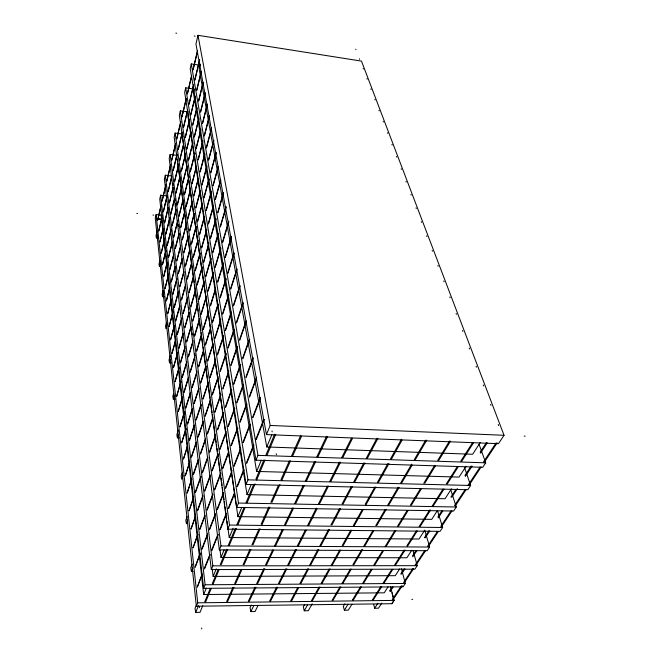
<?xml version="1.0" encoding="UTF-8"?>
<svg xmlns="http://www.w3.org/2000/svg" width="662" height="662" viewBox="0 0 662 662"><rect width="100%" height="100%" fill="white"/><g stroke="black" fill="none" stroke-linecap="round" stroke-linejoin="round"><path stroke-width="0.99" d="M162.264 215.175L156.124 214.546L155.264 218.212L196.341 606.218L391.904 603.703L394.097 600.401L197.731 602.825L196.341 606.218M166.774 195.878L160.634 195.207L159.749 199.005L203.648 588.336L403.1 586.822L405.334 583.47L401.412 568.666M164.366 179.245L165.31 175.207L171.45 175.918M177.317 155.38L170.142 154.511L169.191 158.574L219.354 549.882L427.189 550.71L429.638 547.035L424.731 530.154M182.282 133.989L175.149 133.079L174.164 137.282L227.802 529.186L440.073 531.354L442.638 527.498L437.508 510.683M188.505 111.961L180.337 110.86L179.319 115.221L236.698 507.398L453.594 511.056L456.292 507.009L450.607 489.326M193.9 88.989L185.716 87.831L184.657 92.357L246.082 484.435L467.794 489.731L470.624 485.478L464.674 467.885M200.478 65.298L191.293 63.933L190.201 68.625L255.979 460.206L482.73 467.306L485.709 462.829L479.098 444.318M197.979 35.309L195.952 43.998L266.438 434.595L498.445 443.689L504.047 435.29L361.477 61.111L197.979 35.309L270.17 425.451L266.438 434.595M160.891 205.832L157.622 220.314L161.172 205.278M162.058 200.826L165.856 184.789M166.783 180.776L170.581 164.739M171.516 160.725L175.546 143.687M176.713 138.681L180.751 121.642M181.918 116.628L186.188 98.588M187.354 93.574L191.624 75.534M193.031 69.518L197.541 50.469M162.107 201.265L165.905 185.228M166.841 181.214L170.399 166.179M171.806 160.163L175.604 144.126M176.779 139.111L180.817 122.065M181.984 117.058L186.254 99.01M187.429 93.996L191.699 75.956M193.105 69.94L197.615 50.891M157.151 231.03L156.009 235.829L156.431 237.956L158.011 238.105M156.431 237.956L157.117 235.068M161.851 217.55L158.772 231.071L162.149 216.995M163.299 211.509L166.907 196.432M168.107 191.401L171.715 176.315M173.154 170.283L177.002 154.188M178.21 149.165L182.298 132.069M183.498 127.038L187.586 109.942M189.034 103.909L193.602 84.802M194.802 79.771L199.618 59.654M163.349 211.964L167.196 195.869M168.165 191.848L171.772 176.762M173.221 170.73L177.068 154.635M178.268 149.604L182.364 132.508M183.564 127.476L187.66 110.38M189.1 104.339L193.676 85.233M194.876 80.201L199.692 60.085M183.035 136.107L182.563 138.085L237.906 516.633L431.732 519.364L437.077 511.089M188.364 113.955L187.892 115.908L247.025 494.63L445.054 498.743L451.476 488.804M194.355 89.064L193.428 92.903L256.633 471.435L459.056 477.079L466.04 466.28M200.371 64.057L199.171 69.03L266.769 446.966L472.651 454.264L480.215 442.547M163.075 228.572L159.964 242.077L163.133 229.035M164.54 222.556L168.189 207.504M169.406 202.489L173.055 187.445M174.52 181.421L178.409 165.368M179.625 160.353L183.763 143.298M185.228 137.282L189.605 119.226M190.582 115.213L195.199 96.147M196.664 90.131L201.289 71.074M164.59 223.011L168.247 207.967M169.464 202.944L173.113 187.9M174.578 181.876L178.475 165.823M179.692 160.808L183.589 144.755M185.294 137.729L189.68 119.673M190.896 114.658L195.273 96.594M196.738 90.578L201.364 71.513M164.581 238.85L161.18 253.331L164.383 240.323M165.806 233.843L169.753 217.839M170.738 213.834L174.429 198.823M175.91 192.824L179.849 176.812M181.33 170.804L185.517 153.799M186.742 148.793L190.929 131.779M192.659 124.779L196.846 107.765M198.567 100.765L203.002 82.75M165.864 234.315L169.811 218.303M170.796 214.306L174.495 199.295M175.968 193.287L179.915 177.275M181.396 171.268L185.583 154.263M186.816 149.256L191.004 132.243M192.733 125.234L196.92 108.22M198.65 101.22L203.333 82.204M159.931 260.356L158.979 264.204L159.418 266.455L160.609 261.631M165.881 250.31L162.422 264.85L165.922 250.873M167.138 245.296L171.152 229.242M172.153 225.229L176.166 209.167M177.416 204.153L181.678 187.098M182.679 183.076L186.949 166.021M188.447 159.997L192.965 141.941M194.471 135.917L198.981 117.853M200.487 111.837L205.245 92.771M167.163 245.883L171.16 229.913M172.153 225.924L176.15 209.953M177.399 204.963L181.636 188M182.886 183.01L187.131 166.038M188.629 160.055L192.865 143.083M194.363 137.1L198.857 119.135M200.603 112.143L205.344 93.185M167.196 262.127L163.696 276.625L167.254 262.615M168.471 257.121L172.534 241.109M173.543 237.112L177.863 220.098M178.881 216.093L182.944 200.09M184.466 194.082L189.034 176.075M190.052 172.07L194.876 153.054M195.894 149.058L200.967 129.04M202.489 123.041L207.314 104.033M168.529 257.617L172.335 242.606M173.61 237.6L177.673 221.588M178.947 216.59L183.01 200.578M184.532 194.57L189.109 176.555M190.375 171.557L194.951 153.543M196.225 148.536L200.793 130.522M202.572 123.521L207.405 104.505M163.125 290.411L162.132 294.276L162.587 296.65L164.259 296.783M162.587 296.65L163.58 292.786M168.545 274.209L165.004 288.69L168.603 274.722M169.836 269.227L173.692 254.258M175.231 248.275L179.096 233.314M180.635 227.331L184.748 211.368M186.039 206.379L190.408 189.423M191.955 183.432L196.324 166.476M198.128 159.492L203.011 140.543M204.293 135.553L209.44 115.602M169.894 269.732L173.75 254.762M175.298 248.78L179.162 233.818M180.701 227.827L184.822 211.865M186.105 206.875L190.482 189.92M192.03 183.928L196.407 166.973M198.203 159.989L202.837 142.032M204.384 136.041L209.531 116.09M169.687 287.515L166.336 301.028L169.745 288.036M171.259 281.515L175.19 266.521M176.762 260.522L180.693 245.519M182.265 239.52L186.452 223.524M187.768 218.526L192.22 201.529M193.792 195.53L198.244 178.533M200.081 171.532L204.798 153.534M206.37 147.543L211.608 127.543M171.317 282.037L174.991 268.036M176.828 261.035L180.759 246.032M182.331 240.033L186.262 225.039M187.843 219.039L192.294 202.042M193.867 196.043L198.327 179.046M200.164 172.046L204.889 154.047M206.461 148.048L211.443 129.049M171.359 299.191L167.701 313.672L171.425 299.721M172.691 294.209L176.671 279.265M178.268 273.282L182.249 258.337M183.846 252.363L188.091 236.417M189.688 230.442L194.206 213.503M195.795 207.529L200.313 190.59M201.902 184.607L206.949 165.674M208.547 159.699L213.594 140.766M172.749 294.739L177.002 278.801M178.335 273.811L182.323 258.867M183.912 252.892L188.43 235.953M189.762 230.972L194.28 214.025M195.878 208.05L200.131 192.104M201.993 185.128L206.776 167.196M208.638 160.221L213.95 140.294M166.51 322.311L165.475 326.176L165.955 328.7L167.246 323.867M173.105 311.107L169.1 326.623L173.163 311.653M174.189 307.11L178.517 291.139M179.874 286.149L183.664 272.181M185.286 266.19L189.622 250.219M191.244 244.228L196.118 226.263M197.475 221.273L202.34 203.308M203.97 197.317L208.844 179.352M210.739 172.36L216.151 152.401M174.247 307.656L178.318 292.687M179.94 286.696L184.003 271.718M185.633 265.735L189.969 249.764M191.591 243.773L196.2 226.801M197.549 221.811L202.431 203.838M204.053 197.855L209.2 178.889M210.83 172.898L216.251 152.93M174.321 325.414L170.531 339.896L174.379 325.977M175.695 320.441L179.807 305.53M181.454 299.563L185.575 284.652M187.222 278.685L191.616 262.781M193.263 256.815L197.93 239.909M199.585 233.943L204.252 217.045M206.172 210.086L211.385 191.194M213.04 185.228L218.253 166.336M175.753 321.004L179.882 306.084M181.529 300.118L185.65 285.206M187.296 279.24L191.699 263.335M193.345 257.369L198.012 240.463M199.667 234.497L204.616 216.598M206.263 210.632L211.484 191.74M213.131 185.774L218.352 166.882M170.374 355.271L169.025 360.087L169.53 362.776L171.301 362.875M175.86 338.985L172.004 353.5L175.645 340.558M177.267 334.012L181.744 318.083M183.151 313.101L187.627 297.172M189.026 292.199L193.511 276.269M195.191 270.295L199.949 253.372M201.637 247.398L206.676 229.482M208.356 223.508L213.396 205.592M215.076 199.618L220.678 179.708M177.333 334.583L181.818 318.654M183.217 313.672L187.702 297.743M189.109 292.769L193.594 276.84M195.273 270.866L200.321 252.95M201.72 247.969L206.767 230.053M208.447 224.079L213.495 206.155M215.456 199.188L220.785 180.271M169.53 362.776L170.341 359.88M177.424 352.978L173.51 367.443L177.78 352.573M178.848 348.022L183.109 333.16M184.822 327.21L189.084 312.348M190.788 306.398L195.621 289.551M197.044 284.602L202.158 266.761M203.582 261.804L208.977 242.979M210.4 238.022L215.804 219.188M217.79 212.254L223.475 192.435M178.914 348.609L183.184 333.747M184.888 327.798L189.158 312.936M190.863 306.986L195.704 290.138M197.127 285.181L202.249 267.349M203.673 262.392L208.787 244.551M210.499 238.601L216.184 218.783M217.897 212.833L223.301 194.007M179.054 367.261L175.058 381.742L179.121 367.865M180.503 362.304L185.145 346.433M186.601 341.476L190.954 326.606M192.692 320.656L197.624 303.8M199.072 298.835L204.293 280.986M205.75 276.029L210.971 258.18M212.709 252.23L218.228 233.388M220.256 226.454L226.056 206.618M180.577 362.908L184.93 348.03M186.676 342.08L191.028 327.202M192.774 321.252L197.706 304.396M199.163 299.439L204.095 282.583M205.841 276.633L211.07 258.784M212.808 252.834L218.038 234.985M220.363 227.049L226.164 207.214M173.659 393.336L172.807 396.215L173.336 399.07L175.165 399.161M173.336 399.07L174.47 395.239M180.701 381.991L176.646 396.422L181.065 381.626M182.174 377.059L186.593 362.263M188.364 356.338L193.081 340.558M194.554 335.626L199.56 318.852M201.033 313.92L206.337 296.162M207.81 291.23L213.412 272.487M214.885 267.556L220.777 247.828M222.548 241.903L228.729 221.191M182.249 377.679L186.965 361.891M188.438 356.959L192.865 342.163M194.636 336.246L199.651 319.473M201.124 314.541L206.139 297.768M208.199 290.866L213.512 273.108M215.282 267.191L220.885 248.44M222.655 242.524L228.845 221.811M182.414 397.035L178.268 411.483L182.489 397.672M183.92 392.103L188.438 377.307M189.944 372.375L195.058 355.61M196.564 350.678L201.678 333.913M203.184 328.981L208.298 312.216M210.408 305.306L215.522 288.541M217.632 281.64L223.351 262.897M225.154 256.98L231.477 236.268M183.995 392.74L188.513 377.944M190.317 372.027L194.843 357.232M196.647 351.315L201.463 335.535M203.275 329.618L208.695 311.86M210.508 305.943L215.622 289.178M217.732 282.277L223.458 263.534M225.262 257.617L231.286 237.89M178.335 430.01L176.845 434.777L177.399 437.822L179.294 437.896M184.483 411.507L179.94 426.94L184.251 413.146M185.716 407.56L190.325 392.773M191.864 387.849L197.094 371.092M198.633 366.16L203.548 350.388M205.394 344.472L210.93 326.73M212.469 321.806L218.005 304.057M220.156 297.164L225.999 278.429M227.538 273.505L234 252.801M185.79 408.214L190.408 393.427M192.253 387.518L196.871 372.731M198.716 366.814L203.648 351.042M205.493 345.134L210.723 328.377M212.568 322.46L218.112 304.719M220.264 297.817L226.114 279.091M227.96 273.174L234.116 253.463M177.399 437.822L178.293 434.967M185.989 428.364L181.661 442.82L186.063 429.042M187.561 423.448L192.27 408.677M193.842 403.754L198.873 387.998M200.445 383.075L205.791 366.334M207.678 360.426L213.023 343.686M214.91 337.777L220.876 319.067M222.449 314.144L228.738 294.449M230.624 288.541L236.913 268.855M187.636 424.119L192.352 409.348M194.247 403.439L198.964 388.668M200.851 382.76L206.196 366.02M207.777 361.096L213.123 344.364M215.009 338.456L220.678 320.731M222.879 313.838L228.853 295.128M230.74 289.22L237.037 269.533M187.528 445.667L183.424 459.138L187.603 446.362M189.456 439.767L194.272 425.021M195.886 420.105L201.025 404.383M202.953 398.483L208.1 382.752M209.705 377.837L215.489 360.136M217.417 354.244L223.533 335.56M225.138 330.644L231.245 311.968M233.496 305.083L239.925 285.421M189.531 440.462L194.363 425.716M196.291 419.816L201.116 405.07M203.052 399.178L208.199 383.447M210.127 377.547L215.597 360.84M217.525 354.94L223.317 337.248M225.568 330.363L231.361 312.671M233.612 305.786L240.049 286.125M182.414 472.254L181.165 476.019L181.752 479.288L183.01 475.523M189.737 461.538L185.236 475.904L189.82 462.25M191.368 456.656L196.275 442.026M197.913 437.143L203.143 421.537M205.112 415.678L210.342 400.071M212.303 394.213L218.195 376.653M220.156 370.794L226.04 353.235M228.001 347.376L233.893 329.817M236.185 322.99L243.053 302.493M191.45 457.368L196.366 442.737M198.327 436.879L203.565 421.272M205.203 416.39L210.773 399.807M212.411 394.933L217.972 378.341M220.264 371.514L226.156 353.955M228.125 348.096L234.34 329.56M236.632 322.733L243.186 303.221M191.707 478.792L187.098 493.149L191.79 479.528M193.378 473.934L198.401 459.337M200.404 453.495L205.427 438.906M207.098 434.04L212.792 417.499M214.802 411.656L220.827 394.147M222.837 388.304L228.862 370.794M230.873 364.952L237.228 346.466M239.57 339.656L245.933 321.169M193.461 474.662L198.484 460.065M200.495 454.231L205.526 439.634M207.537 433.8L212.899 418.235M214.91 412.401L220.934 394.883M222.945 389.049L228.647 372.507M230.988 365.697L237.36 347.211M239.702 340.409L246.405 320.946M193.759 496.483L189.009 510.874L193.494 498.205M195.133 492.578L200.644 476.988M202.365 472.114L207.537 457.483M209.606 451.641L215.464 435.066M217.533 429.216L223.392 412.641M225.452 406.799L231.311 390.224M233.38 384.374L240.273 364.878M242.681 358.051L249.226 339.532M195.563 492.363L201.083 476.764M202.464 472.867L207.984 457.268M209.705 452.394L215.572 435.828M217.641 429.977L223.499 413.411M225.568 407.56L231.783 390.017M233.852 384.167L240.745 364.679M242.822 358.829L249.715 339.333M187.114 516.534L185.799 520.249L186.419 523.75L187.735 520.042M195.489 515.731L190.987 529.12L195.58 516.509M197.607 509.906L202.903 495.35M204.666 490.492L210.309 474.96M212.08 470.111L218.079 453.611M219.842 448.753L226.197 431.276M227.96 426.427L234.662 407.982M236.781 402.157L243.136 384.688M245.958 376.918L253.016 357.505M197.698 510.683L202.994 496.128M204.765 491.27L210.061 476.714M212.179 470.889L218.187 454.389M219.958 449.539L225.957 433.039M228.431 426.245L234.795 408.777M236.913 402.951L243.624 384.514M246.098 377.721L253.165 358.308M197.632 534.557L193.014 547.904L198.079 534.383M199.8 528.764L204.864 515.243M207.032 509.442L212.816 493.993M214.629 489.16L220.777 472.742M222.589 467.91L228.738 451.492M230.906 445.7L237.418 428.314M239.95 421.553L246.454 404.168M249.351 396.439L256.583 377.125M199.891 529.559L204.963 516.037M207.132 510.245L212.924 494.795M214.736 489.971L220.893 473.553M222.705 468.729L228.853 452.312M231.394 445.551L237.906 428.173M240.083 422.373L246.959 404.027M249.491 397.274L256.376 378.921M192.162 564.148L190.78 567.781L191.434 571.546L193.105 571.546M191.434 571.546L192.824 567.922M200.205 552.993L195.1 567.251L200.296 553.813M201.687 549.146L207.62 533.787M209.473 528.988L215.407 513.629M216.896 509.79L223.566 492.503M225.419 487.704L232.097 470.425M233.951 465.626L240.629 448.339M242.846 442.58L249.897 424.342M252.495 417.623L260.282 397.457M202.158 549.013L207.355 535.575M209.581 529.815L215.522 514.457M217.376 509.657L223.317 494.299M225.543 488.539L231.849 472.229M234.083 466.47L240.761 449.192M243.359 442.473L250.41 424.234M253.008 417.515L260.439 398.317M202.133 573.871L197.259 587.177L202.233 574.715M204.434 568.12L209.788 554.698M211.699 549.907L217.815 534.573M219.726 529.782L226.23 513.489M228.142 508.689L234.646 492.396M236.938 486.644L243.823 469.391M246.496 462.68L253.761 444.467M255.681 439.676L263.708 419.551M204.533 568.972L210.276 554.599M211.807 550.759L218.311 534.474M220.231 529.683L225.974 515.309M228.647 508.598L234.778 493.273M237.451 486.562L243.964 470.268M246.645 463.566L253.918 445.361M256.211 439.609L264.254 419.485M196.2 605.54L195.033 608.403L195.72 612.4L200.032 612.333L202.795 605.689M203.648 588.336L205.104 584.769L160.634 195.207M413.088 550.734L417.226 565.671L414.892 569.179L211.31 569.577L212.833 565.844L165.31 175.207M219.354 549.882L220.951 545.96L170.142 154.511M227.802 529.186L229.491 525.057L175.149 133.079M236.698 507.398L238.477 503.046L180.337 110.86M246.082 484.435L247.952 479.851L185.716 87.831M255.979 460.206L257.957 455.357L191.293 63.933M195.72 612.4L198.451 605.747M388.089 586.805L384.2 592.821L203.681 594.526L206.296 588.17M399.649 568.923L395.272 575.692L213.139 576.42L216.292 568.807M411.764 550.246L406.898 557.768L220.992 557.454L224.112 549.94M424.392 530.709L419.021 539.017L229.242 537.552L233.107 528.226M237.906 516.633L241.762 507.34M247.025 494.63L251.27 484.394M256.633 471.435L261.283 460.222M266.769 446.966L271.85 434.711M211.286 588.369L205.725 601.733L204.757 601.741L210.309 588.377M212.295 583.661L218.245 569.353M220.231 564.636L226.578 549.369M228.167 545.612L235.308 528.442M236.897 524.676L244.03 507.514M246.024 502.797L253.554 484.675M255.946 479.015L263.881 459.991M265.867 455.233L274.589 434.255M212.883 584.612L219.246 569.353M221.24 564.636L227.596 549.377M229.193 545.62L236.351 528.458M237.948 524.693L245.106 507.531M247.1 502.822L255.06 483.798M256.649 480L264.999 459.982M266.993 455.266L275.74 434.305M232.999 587.326L226.685 601.485L227.637 601.477L233.967 587.318M234.687 583.553L241.001 569.394M243.103 564.669L249.839 549.568M251.941 544.851L259.099 528.797M261.2 524.081L268.78 507.084M270.882 502.367L278.462 485.378M280.986 479.71L289.402 460.835M291.512 456.11L300.771 435.348M235.233 584.488L241.986 569.394M244.096 564.669L250.848 549.576M252.958 544.859L260.133 528.814M261.821 525.04L269.839 507.109M271.941 502.392L279.96 484.46M281.648 480.686L290.51 460.868M292.621 456.151L301.483 436.332M254.961 587.26L248.333 601.237L249.268 601.228L255.913 587.252M256.724 583.536L263.799 568.625M265.57 564.901L272.636 549.99M274.407 546.266L282.36 529.492M284.569 524.834L292.521 508.068M294.731 503.41L303.13 485.709M305.339 481.051L314.615 461.48M316.825 456.821L326.548 436.324M257.683 583.528L264.775 568.625M266.546 564.901L273.629 549.998M275.4 546.274L283.377 529.509M285.587 524.85L293.564 508.085M295.773 503.426L304.189 485.734M306.407 481.075L315.708 461.522M317.925 456.863L327.665 436.374M251.32 605.027L250.062 607.658L250.89 611.58L255.06 611.523L258.056 605.416M250.89 611.58L253.852 605.473M276.625 587.194L269.699 600.988L270.626 600.98L277.568 587.186M278.47 583.512L285.86 568.799M287.713 565.125L295.566 549.485M297.412 545.811L305.265 530.179M307.573 525.578L316.353 508.102M318.199 504.427L327.442 486.032M329.75 481.431L339.449 462.126M341.757 457.525L351.464 438.211M279.422 583.512L286.828 568.799M288.673 565.125L296.543 549.493M298.397 545.819L306.266 530.188M308.583 525.595L316.916 509.045M319.233 504.444L328.484 486.065M330.801 481.464L340.525 462.159M342.842 457.558L352.556 438.252M297.552 587.964L290.784 600.74L291.702 600.732L298.488 587.964M299.977 583.404L307.714 568.799M309.651 565.149L317.868 549.634M319.804 545.985L328.509 529.559M330.926 524.991L339.639 508.565M342.055 503.997L351.241 486.661M353.665 482.093L363.819 462.928M366.235 458.369L376.877 438.285M300.904 583.396L308.666 568.799M310.602 565.149L318.836 549.642M320.78 545.993L329.502 529.567M331.927 525.007L340.649 508.582M343.073 504.022L352.275 486.686M354.7 482.126L364.878 462.961M367.302 458.402L377.961 438.335M304.735 604.348L303.312 606.938L304.272 610.794L308.31 610.736L312.158 603.868M304.272 610.794L307.615 604.778M319.134 586.987L311.603 600.5L312.505 600.492L320.052 586.979M321.144 583.388L329.171 568.964M331.182 565.365L339.722 550.048M342.229 545.546L350.761 530.229M353.276 525.719L362.313 509.5M365.325 504.096L374.866 486.975M377.373 482.474L387.915 463.549M390.423 459.047L401.47 439.22M322.063 583.379L330.115 568.964M332.125 565.365L340.673 550.056M343.189 545.546L351.737 530.237M354.253 525.736L363.306 509.525M365.821 505.015L375.884 487M378.399 482.499L388.958 463.582M391.474 459.08L402.033 440.164M339.954 586.921L332.159 600.269L333.052 600.252L340.856 586.913M342.031 583.363L350.339 569.13M352.937 564.686L361.775 549.559M363.852 546.001L372.689 530.883M375.801 525.545L385.16 509.533M387.758 505.081L398.152 487.29M400.742 482.846L411.656 464.161M414.255 459.718L425.691 440.147M342.941 583.363L351.265 569.13M353.872 564.686L362.718 549.568M364.795 546.009L373.649 530.891M376.769 525.554L386.136 509.55M388.743 505.106L399.153 487.323M401.751 482.871L412.161 465.088M415.289 459.751L426.733 440.189M344.861 603.835L343.313 606.392L344.381 610.207L348.32 610.149L351.961 604.207M344.381 610.207L347.997 604.257M360.492 586.855L352.449 600.029L353.334 600.02L361.394 586.846M362.644 583.346L371.225 569.287M373.906 564.901L382.487 550.842M385.168 546.456L394.825 530.643M397.506 526.249L407.163 510.443M410.382 505.172L420.569 488.482M423.788 483.21L434.512 465.651M437.731 460.38L449.531 441.058M363.537 583.338L372.135 569.287M374.824 564.901L383.414 550.85M386.103 546.456L395.768 530.659M398.458 526.265L408.131 510.46M411.35 505.189L421.562 488.506M424.781 483.243L435.53 465.684M438.749 460.413L450.565 441.099M380.815 586.722L372.491 599.797L373.36 599.789L381.701 586.714M383.041 583.23L391.921 569.287M394.701 564.926L404.143 550.105M406.915 545.745L416.357 530.924M419.129 526.563L429.679 509.997M431.905 506.513L443.01 489.069M446.337 483.839L457.45 466.404M460.777 461.174L472.436 442.861M383.927 583.23L392.823 569.287M395.603 564.926L405.053 550.105M407.279 546.622L417.292 530.932M420.072 526.571L430.639 510.013M432.865 506.529L443.987 489.094M447.322 483.864L458.443 466.437M461.778 461.207L473.454 442.903M381.775 603.099L378.49 608.188L374.634 608.246L377.903 603.19M393.096 587.095L390.241 591.414L390.001 590.454L392.285 586.995M400.709 574.028L404.118 568.848M412.542 555.881L415.959 550.693M424.408 537.726L428.918 530.808M437.896 516.981L441.877 510.932M450.896 497.096L455.969 489.317M464.947 475.49L471.187 465.982M480.165 452.146L486.404 442.638M401.528 574.136L404.945 568.948M412.815 556.85L416.795 550.801M425.227 537.842L429.779 530.932M438.203 517.965L442.754 511.056M451.749 497.228L457.425 488.589M465.295 476.491L472.105 466.122M480.529 453.156L487.34 442.795M401.404 585.796L392.276 599.565L393.137 599.557L402.281 585.787M403.688 582.353L412.823 568.575M415.099 565.133L424.805 550.494M427.652 546.191L437.359 531.553M440.776 526.389L451.054 510.89M454.471 505.727L465.312 489.367M468.166 485.064L480.149 466.983M483.574 461.811L496.128 442.87M403.994 583.205L413.709 568.575M415.993 565.133L425.707 550.503M428.562 546.2L438.277 531.561M441.703 526.398L451.989 510.907M455.423 505.743L466.271 489.392M469.135 485.089L481.133 467.008M483.988 462.705L497.129 442.911M391.863 603.703L394.055 600.401M411.822 599.342L412.674 599.333M392.045 592.747L393.998 600.492L390.522 586.747M390.001 590.454L390.274 591.414M205.104 584.769L405.334 583.47M212.833 565.844L417.226 565.671M220.951 545.96L429.638 547.035M229.491 525.057L442.638 527.498M238.477 503.046L456.292 507.009M247.952 479.851L470.624 485.478M257.957 455.357L485.709 462.829M270.17 425.451L504.047 435.29M524.18 436.084L525.181 436.126M498.238 424.491L498.585 425.509M136.819 213.429L137.53 213.503M152.955 215.084L153.658 215.158M175.852 33.1L176.663 33.224M194.297 36.005L195.1 36.129M355.792 49.211L355.966 49.683M359.416 58.777L359.607 59.257M363.14 68.575L363.33 69.071M366.947 78.612L367.145 79.126M370.852 88.907L371.051 89.428M374.858 99.449L375.064 99.987M378.962 110.273L379.177 110.819M383.174 121.369L383.389 121.932M387.502 132.756L387.717 133.335M391.937 144.44L392.161 145.036M396.497 156.447L396.728 157.06M401.172 168.777L401.412 169.406M405.988 181.446L406.228 182.091M410.928 194.479L411.176 195.133M416.017 207.868L416.274 208.555M421.247 221.654L421.512 222.349M426.626 235.838L426.899 236.557M432.17 250.443L432.452 251.188M437.888 265.487L438.178 266.256M443.772 280.994L444.07 281.78M449.837 296.981L450.143 297.792M456.101 313.474L456.416 314.309M462.556 330.495L462.887 331.356M469.234 348.071L469.573 348.965M476.119 366.227L476.474 367.145M483.243 384.994L483.608 385.946M490.616 404.399L490.989 405.392M373.732 604.431L374.634 608.246M271.991 430.954L272.165 431.889M276.228 453.751L276.402 454.72M177.408 159.492L177.689 161.536M177.97 163.588L182.323 195.348M182.604 197.4L186.965 229.16M187.247 231.212L187.669 234.282M187.942 236.334L189.63 248.631M189.911 250.675L192.303 268.093M192.584 270.146L194.264 282.434M194.545 284.486L196.937 301.905M197.218 303.957L197.499 306.001M197.781 308.053L198.203 311.123M198.484 313.176L198.906 316.246M199.179 318.298L200.867 330.595M201.149 332.638L201.571 335.717M201.852 337.761L202.837 344.935M203.118 346.987L203.54 350.057M203.822 352.11L205.501 364.406M205.783 366.45L207.471 378.747M207.752 380.799L208.174 383.869M208.456 385.921L210.135 398.21M210.557 401.288L211.542 408.462M211.823 410.506L212.105 412.558M212.386 414.602L212.808 417.681M213.09 419.733L214.778 432.021M215.059 434.073L216.176 442.266M216.457 444.318L216.739 446.37M217.02 448.414L217.442 451.492M217.724 453.536L218.146 456.614M218.427 458.658L219.412 465.833M219.693 467.885L220.115 470.955M220.396 473.007L220.818 476.077M221.091 478.129L221.373 480.182M221.654 482.226L222.076 485.304M222.358 487.348L222.78 490.426M223.061 492.47L223.342 494.522M223.624 496.574L224.046 499.644M224.327 501.697L224.749 504.767M225.03 506.819L226.015 513.985M226.296 516.037L226.71 519.116M226.992 521.159L227.414 524.238M227.695 526.282L229.242 537.552M172.832 183.233L173.096 185.286M174.818 198.608L175.074 200.66M175.471 203.739L175.736 205.791M178.111 224.244L178.376 226.296M188.802 307.292L189.067 309.344M191.442 327.798L191.707 329.85M192.096 332.92L192.361 334.972M194.736 353.425L195 355.477M220.074 550.279L220.992 557.454M212.27 569.246L213.139 576.42M164.391 179.137L211.31 569.577M161.089 215.026L203.681 594.526M199.386 606.847L199.477 607.716M201.67 628.006L201.769 628.9M156.124 214.513L197.731 602.825M156.58 218.741L161.561 219.279L156.58 218.741"/></g></svg>
